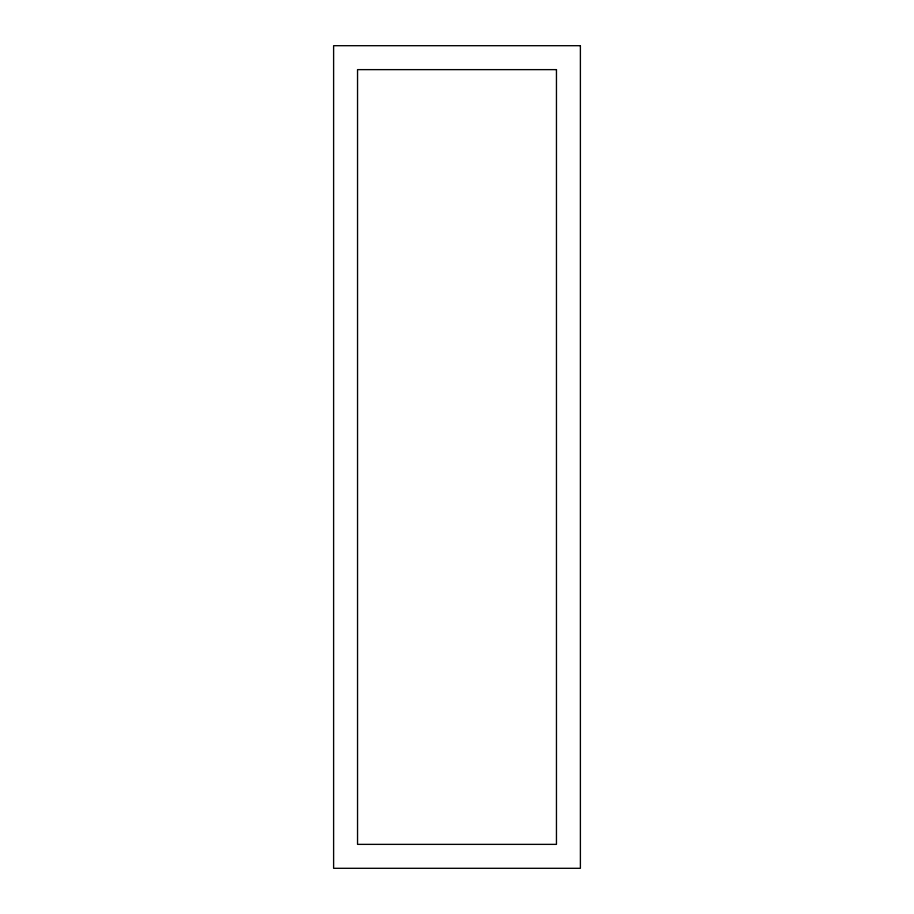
<?xml version="1.0" encoding="UTF-8"?>
<svg xmlns="http://www.w3.org/2000/svg" width="914" height="914" viewBox="0 0 914 914"><rect width="100%" height="100%" fill="white"/><g stroke="black" fill="none" stroke-linecap="round" stroke-linejoin="round"><path stroke-width="1.37" d="M580.39 45.7L333.61 45.7L333.61 868.3L580.39 868.3L580.39 45.7M556.455 69.635L357.545 69.635L357.545 844.365L556.455 844.365L556.455 69.635"/></g></svg>
